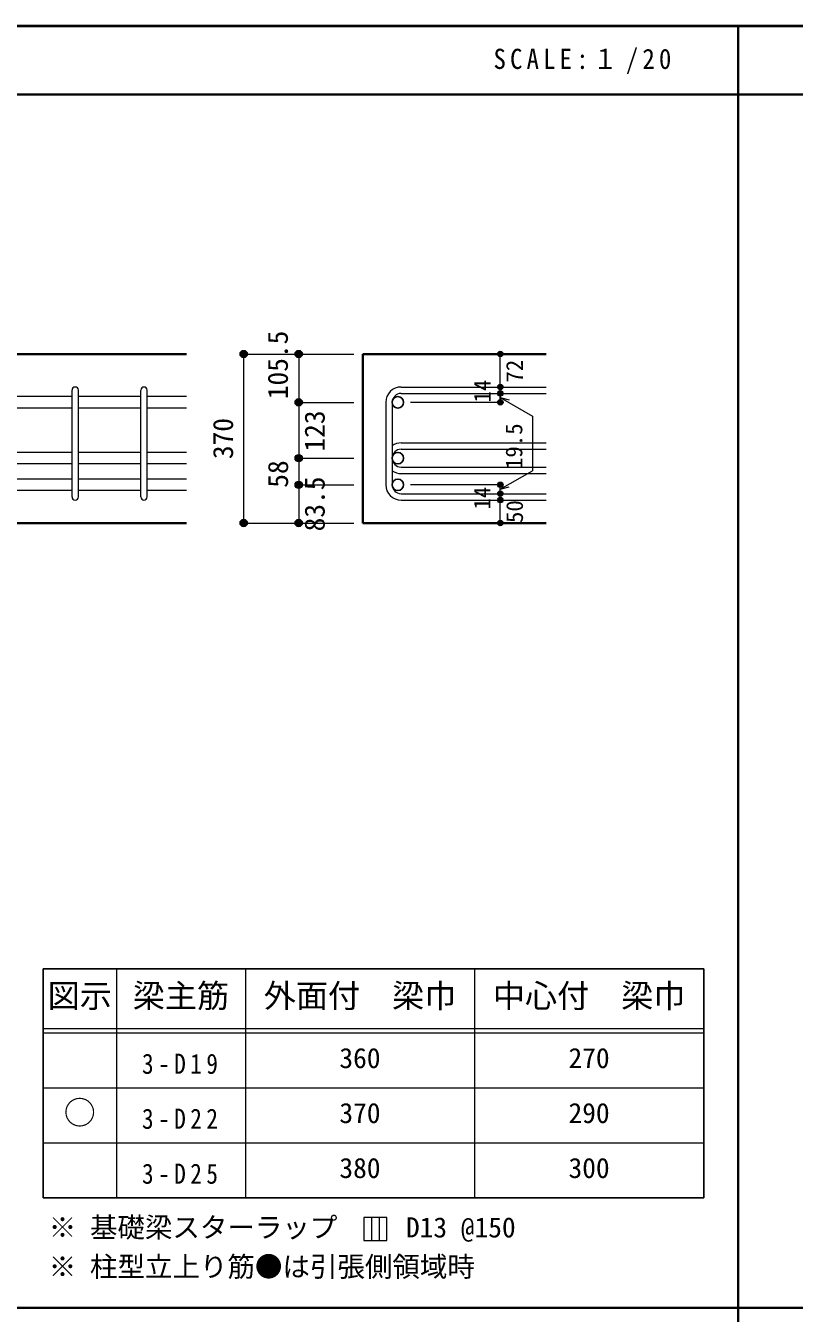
# Model space of a CAD drawing. Units: millimetres at full size, sheet at 1:20. Extents: x -3982 to 3969, y -2797 to 2801.
# Drawn here: x -2305 to -628, y -10 to 2801 of the extents above; entities that cross this region are included whole.
import ezdxf
from ezdxf.enums import TextEntityAlignment as Align

# ---------------------------------------------------------------- set-up
doc = ezdxf.new("R2010")
doc.units = ezdxf.units.MM
doc.header["$LTSCALE"] = 20
doc.header["$PDMODE"] = 32
doc.header["$PDSIZE"] = 12
for name, color, linetype, lineweight in [('6-1_躯体線', 2, 'Continuous', 35), ('6-5_梁主筋', 7, 'Continuous', 18), ('6-6_S.T.P.', 7, 'Continuous', 18), ('6-7_文字', 7, 'Continuous', 18), ('6-D_寸法', 4, 'Continuous', 9), ('6-E_枠', 7, 'Continuous', 18), ('F-0_枠', 6, 'Continuous', 40)]:
    doc.layers.add(name, color=color, linetype=linetype, lineweight=lineweight)
doc.styles.add('ＭＳ ゴシック', font='')
doc.styles.get('ＭＳ ゴシック').set_extended_font_data('MS Gothic')

msp = doc.modelspace()

# ---------------------------------------------------------------- linework, layer by layer
at = {"layer": '6-1_躯体線'}
for p, q in [((-1953.87, 2084.12), (-3153.87, 2084.12)), ((-1569.2, 2084.12), (-1169.2, 2084.12)), ((-1569.2, 2084.12), (-1569.2, 1715.12)), ((-1953.87, 1715.12), (-2353.87, 1715.12)), ((-1569.2, 1715.12), (-1169.2, 1715.12))]:
    msp.add_line(p, q, dxfattribs=at)
at = {"layer": '6-5_梁主筋'}
for p, q in [((-2203.87, 1991.07), (-2339.87, 1991.07)), ((-2053.87, 1991.07), (-2189.87, 1991.07)), ((-1953.87, 1991.07), (-2039.87, 1991.07)), ((-2203.87, 1966.07), (-2339.87, 1966.07)), ((-2053.87, 1966.07), (-2189.87, 1966.07)), ((-1953.87, 1966.07), (-2039.87, 1966.07)), ((-2203.87, 1869.12), (-2339.87, 1869.12)), ((-2053.87, 1869.12), (-2189.87, 1869.12)), ((-1953.87, 1869.12), (-2039.87, 1869.12)), ((-2203.87, 1844.12), (-2339.87, 1844.12)), ((-2053.87, 1844.12), (-2189.87, 1844.12)), ((-1953.87, 1844.12), (-2039.87, 1844.12)), ((-2203.87, 1811.12), (-2339.87, 1811.12)), ((-2053.87, 1811.12), (-2189.87, 1811.12)), ((-1953.87, 1811.12), (-2039.87, 1811.12)), ((-2203.87, 1786.12), (-2339.87, 1786.12)), ((-2053.87, 1786.12), (-2189.87, 1786.12)), ((-1953.87, 1786.12), (-2039.87, 1786.12))]:
    msp.add_line(p, q, dxfattribs=at)
at = {"layer": '6-5_梁主筋', "color": 3, "lineweight": 25}
for centre in [(-1492.7, 1978.57), (-1492.7, 1856.62), (-1492.7, 1798.62)]:
    msp.add_circle(centre, 12.5, dxfattribs=at)
at = {"layer": '6-6_S.T.P.'}
for p, q in [((-2203.87, 1772.12), (-2203.87, 2005.07)), ((-2189.87, 1772.12), (-2189.87, 2005.07)), ((-2053.87, 1772.12), (-2053.87, 2004.68)), ((-2039.87, 1772.12), (-2039.87, 2004.68)), ((-1485.7, 2012.07), (-1169.2, 2012.07)), ((-1485.7, 1998.07), (-1169.2, 1998.07)), ((-1519.2, 1978.57), (-1519.2, 1798.62)), ((-1505.2, 1978.57), (-1505.2, 1798.62)), ((-1485.7, 1890.12), (-1169.2, 1890.12)), ((-1485.7, 1876.12), (-1169.2, 1876.12)), ((-1485.7, 1837.12), (-1169.2, 1837.12)), ((-1485.7, 1823.12), (-1169.2, 1823.12)), ((-1485.7, 1779.12), (-1169.2, 1779.12)), ((-1485.7, 1765.12), (-1169.2, 1765.12))]:
    msp.add_line(p, q, dxfattribs=at)
for centre, radius, start, end in [((-2196.87, 2005.07), 7, 0, 180), ((-2046.87, 2005.07), 7, 0, 180), ((-1485.7, 1978.57), 33.5, 90, 180), ((-1485.7, 1978.57), 19.5, 90, 180), ((-1485.7, 1856.62), 33.5, 90, 125.59765), ((-1485.7, 1856.62), 19.5, 90, 180), ((-1485.7, 1856.62), 19.5, 180, 270), ((-1485.7, 1856.62), 33.5, 234.40235, 270), ((-2196.87, 1772.12), 7, 180, 0), ((-2046.87, 1772.12), 7, 180, 0), ((-1485.7, 1798.62), 33.5, 180, 270), ((-1485.7, 1798.62), 19.5, 180, 270)]:
    msp.add_arc(centre, radius, start, end, dxfattribs=at)
at = {"layer": '6-7_文字'}
for p, q in [((-1550.09, 198.77), (-1550.09, 148.77)), ((-1533.42, 198.77), (-1533.42, 148.77))]:
    msp.add_line(p, q, dxfattribs=at)
msp.add_lwpolyline([(-1566.75, 148.77), (-1516.75, 148.77), (-1516.75, 198.77), (-1566.75, 198.77)], close=True, dxfattribs=at)
at = {"layer": '6-D_寸法'}
for p, q in [((-1829.2, 1715.12), (-1829.2, 2084.12)), ((-1709.2, 2084.12), (-1709.2, 1978.57)), ((-1269.2, 2012.65), (-1269.2, 2084.12)), ((-1269.2, 1998.07), (-1269.2, 2012.07)), ((-1709.2, 1978.57), (-1589.2, 1978.57)), ((-1709.2, 1978.57), (-1709.2, 1855.12)), ((-1269.2, 1978.57), (-1465.29, 1978.57)), ((-1269.2, 1988.9), (-1199.14, 1948.45)), ((-1269.2, 1988.9), (-1249.88, 1983.72)), ((-1199.14, 1948.45), (-1199.14, 1829.32)), ((-1709.2, 1856.62), (-1589.2, 1856.62)), ((-1269.2, 1788.87), (-1199.14, 1829.32)), ((-1709.2, 1798.62), (-1589.2, 1798.62)), ((-1269.2, 1798.62), (-1465.29, 1798.62)), ((-1269.2, 1779.12), (-1269.2, 1798.62)), ((-1269.2, 1788.87), (-1249.88, 1794.05)), ((-1269.2, 1765.12), (-1269.2, 1779.12)), ((-1269.2, 1715.12), (-1269.2, 1765.12)), ((-1829.2, 1715.12), (-1719.33, 1715.12)), ((-1829.2, 1715.12), (-1709.2, 1715.12)), ((-1709.2, 1715.12), (-1589.2, 1715.12))]:
    msp.add_line(p, q, dxfattribs=at)
for points in [[(-1829.2, 2084.12), (-1709.2, 2084.12), (-1589.2, 2084.12)], [(-1269.2, 1998.65), (-1269.2, 1978.57), (-1269.2, 1998.65)], [(-1709.2, 1855.12), (-1709.2, 1798.62), (-1709.2, 1715.12)]]:
    msp.add_lwpolyline(points, dxfattribs=at)
for centre, radius in [((-1829.2, 2084.12), 8), ((-1829.2, 2084.12), 7.2), ((-1829.2, 2084.12), 6.4), ((-1829.2, 2084.12), 5.6), ((-1829.2, 2084.12), 4.8), ((-1829.2, 2084.12), 4), ((-1829.2, 2084.12), 3.2), ((-1829.2, 2084.12), 2.4), ((-1829.2, 2084.12), 1.6), ((-1829.2, 2084.12), 0.8), ((-1709.2, 2084.12), 8), ((-1709.2, 2084.12), 7.2), ((-1709.2, 2084.12), 6.4), ((-1709.2, 2084.12), 5.6), ((-1709.2, 2084.12), 4.8), ((-1709.2, 2084.12), 4), ((-1709.2, 2084.12), 3.2), ((-1709.2, 2084.12), 2.4), ((-1709.2, 2084.12), 1.6), ((-1709.2, 2084.12), 0.8), ((-1269.2, 2084.12), 4), ((-1269.2, 2084.12), 3.6), ((-1269.2, 2084.12), 3.2), ((-1269.2, 2084.12), 2.8), ((-1269.2, 2084.12), 2.4), ((-1269.2, 2084.12), 2), ((-1269.2, 2084.12), 1.6), ((-1269.2, 2084.12), 1.2), ((-1269.2, 2084.12), 0.8), ((-1269.2, 2084.12), 0.4), ((-1269.2, 2012.07), 4), ((-1269.2, 1998.07), 4), ((-1269.2, 2012.07), 3.6), ((-1269.2, 1998.07), 3.6), ((-1269.2, 2012.07), 3.2), ((-1269.2, 1998.07), 3.2), ((-1269.2, 2012.07), 2.8), ((-1269.2, 1998.07), 2.8), ((-1269.2, 2012.07), 2.4), ((-1269.2, 1998.07), 2.4), ((-1269.2, 2012.07), 2), ((-1269.2, 1998.07), 2), ((-1269.2, 2012.07), 1.6), ((-1269.2, 1998.07), 1.6), ((-1269.2, 2012.07), 1.2), ((-1269.2, 1998.07), 1.2), ((-1269.2, 2012.07), 0.8), ((-1269.2, 1998.07), 0.8), ((-1269.2, 2012.07), 0.4), ((-1269.2, 1998.07), 0.4), ((-1709.2, 1978.57), 8), ((-1709.2, 1978.57), 7.2), ((-1709.2, 1978.57), 6.4), ((-1709.2, 1978.57), 5.6), ((-1709.2, 1978.57), 4.8), ((-1709.2, 1978.57), 4), ((-1709.2, 1978.57), 3.2), ((-1709.2, 1978.57), 2.4), ((-1709.2, 1978.57), 1.6), ((-1709.2, 1978.57), 0.8), ((-1269.2, 1978.57), 4), ((-1269.2, 1978.57), 3.6), ((-1269.2, 1978.57), 3.2), ((-1269.2, 1978.57), 2.8), ((-1269.2, 1978.57), 2.4), ((-1269.2, 1978.57), 2), ((-1269.2, 1978.57), 1.6), ((-1269.2, 1978.57), 1.2), ((-1269.2, 1978.57), 0.8), ((-1269.2, 1978.57), 0.4), ((-1709.2, 1856.62), 8), ((-1709.2, 1856.62), 7.2), ((-1709.2, 1856.62), 6.4), ((-1709.2, 1856.62), 5.6), ((-1709.2, 1856.62), 4.8), ((-1709.2, 1856.62), 4), ((-1709.2, 1856.62), 3.2), ((-1709.2, 1856.62), 2.4), ((-1709.2, 1856.62), 1.6), ((-1709.2, 1856.62), 0.8), ((-1709.2, 1798.62), 8), ((-1709.2, 1798.62), 7.2), ((-1709.2, 1798.62), 6.4), ((-1709.2, 1798.62), 5.6), ((-1709.2, 1798.62), 4.8), ((-1709.2, 1798.62), 4), ((-1709.2, 1798.62), 3.2), ((-1709.2, 1798.62), 2.4), ((-1709.2, 1798.62), 1.6), ((-1709.2, 1798.62), 0.8), ((-1269.2, 1798.62), 4), ((-1269.2, 1798.62), 3.6), ((-1269.2, 1798.62), 3.2), ((-1269.2, 1798.62), 2.8), ((-1269.2, 1798.62), 2.4), ((-1269.2, 1798.62), 2), ((-1269.2, 1798.62), 1.6), ((-1269.2, 1798.62), 1.2), ((-1269.2, 1798.62), 0.8), ((-1269.2, 1798.62), 0.4), ((-1269.2, 1779.12), 4), ((-1269.2, 1779.12), 3.6), ((-1269.2, 1779.12), 3.2), ((-1269.2, 1779.12), 2.8), ((-1269.2, 1779.12), 2.4), ((-1269.2, 1779.12), 2), ((-1269.2, 1779.12), 1.6), ((-1269.2, 1779.12), 1.2), ((-1269.2, 1779.12), 0.8), ((-1269.2, 1779.12), 0.4), ((-1269.2, 1765.12), 4), ((-1269.2, 1765.12), 3.6), ((-1269.2, 1765.12), 3.2), ((-1269.2, 1765.12), 2.8), ((-1269.2, 1765.12), 2.4), ((-1269.2, 1765.12), 2), ((-1269.2, 1765.12), 1.6), ((-1269.2, 1765.12), 1.2), ((-1269.2, 1765.12), 0.8), ((-1269.2, 1765.12), 0.4), ((-1829.2, 1715.12), 8), ((-1829.2, 1715.12), 7.2), ((-1829.2, 1715.12), 6.4), ((-1829.2, 1715.12), 5.6), ((-1829.2, 1715.12), 4.8), ((-1829.2, 1715.12), 4), ((-1829.2, 1715.12), 3.2), ((-1829.2, 1715.12), 2.4), ((-1829.2, 1715.12), 1.6), ((-1829.2, 1715.12), 0.8), ((-1709.2, 1715.12), 8), ((-1709.2, 1715.12), 7.2), ((-1709.2, 1715.12), 6.4), ((-1709.2, 1715.12), 5.6), ((-1709.2, 1715.12), 4.8), ((-1709.2, 1715.12), 4), ((-1709.2, 1715.12), 3.2), ((-1709.2, 1715.12), 2.4), ((-1709.2, 1715.12), 1.6), ((-1709.2, 1715.12), 0.8), ((-1269.2, 1715.12), 4), ((-1269.2, 1715.12), 3.6), ((-1269.2, 1715.12), 3.2), ((-1269.2, 1715.12), 2.8), ((-1269.2, 1715.12), 2.4), ((-1269.2, 1715.12), 2), ((-1269.2, 1715.12), 1.6), ((-1269.2, 1715.12), 1.2), ((-1269.2, 1715.12), 0.8), ((-1269.2, 1715.12), 0.4)]:
    msp.add_circle(centre, radius, dxfattribs=at)
at = {"layer": '6-D_寸法', "color": 7}
for p in [(-1829.2, 2084.12), (-1709.2, 2084.12), (-1269.2, 2084.12), (-1269.2, 2012.07), (-1269.2, 1998.07), (-1709.2, 1978.57), (-1269.2, 1978.57), (-1709.2, 1856.62), (-1709.2, 1798.62), (-1269.2, 1798.62), (-1269.2, 1779.12), (-1269.2, 1765.12), (-1829.2, 1715.12), (-1709.2, 1715.12), (-1269.2, 1715.12)]:
    msp.add_point(p, dxfattribs=at)
at = {"layer": '6-E_枠', "color": 3, "lineweight": 25}
for p, q in [((-2267.02, 741.85), (-2267.02, 241.85)), ((-2267.02, 741.85), (-825.33, 741.85)), ((-825.33, 741.85), (-825.33, 241.85)), ((-2267.02, 241.85), (-825.33, 241.85))]:
    msp.add_line(p, q, dxfattribs=at)
at = {"layer": '6-E_枠'}
for p, q in [((-2107.02, 741.85), (-2107.02, 241.85)), ((-1825.33, 741.85), (-1825.33, 241.85)), ((-1325.33, 741.85), (-1325.33, 241.85)), ((-2267.02, 611.85), (-825.33, 611.85)), ((-2267.02, 601.85), (-825.33, 601.85)), ((-2267.02, 481.85), (-825.33, 481.85)), ((-2267.02, 361.85), (-825.33, 361.85))]:
    msp.add_line(p, q, dxfattribs=at)
at = {"layer": 'F-0_枠'}
msp.add_line((-3981.92, 2800.77), (3969.4, 2800.77), dxfattribs=at)
at = {"layer": 'F-0_枠', "color": 2, "lineweight": 35}
for p, q in [((-749.76, 2800.77), (-749.76, -2796.83)), ((-3981.92, 2650.77), (2482.4, 2650.77)), ((2482.4, 1.97), (-3981.92, 1.97))]:
    msp.add_line(p, q, dxfattribs=at)

# ---------------------------------------------------------------- texts
at = {"layer": '6-7_文字', "color": 2, "style": 'ＭＳ ゴシック'}
for s, p in [('図示', (-2257.02, 641.85)), ('梁主筋', (-2071.17, 641.85)), ('外面付\u3000梁巾', (-1785.33, 641.85)), ('中心付\u3000梁巾', (-1285.33, 641.85)), ('○', (-2222.02, 386.85))]:
    msp.add_text(s, height=51.32, dxfattribs=at).set_placement(p, align=Align.BOTTOM_LEFT)
at = {"layer": '6-7_文字', "style": 'ＭＳ ゴシック'}
for s, p in [('360', (-1620.33, 511.85)), ('270', (-1120.33, 511.85)), ('370', (-1620.33, 391.85)), ('290', (-1120.33, 391.85)), ('380', (-1620.33, 271.85)), ('300', (-1120.33, 271.85)), ('※ 基礎梁スターラップ     D13 @150', (-2254.64, 142.13)), ('※ 柱型立上り筋●は引張側領域時', (-2254.64, 56.45))]:
    msp.add_text(s, height=43.99, dxfattribs=at).set_placement(p, align=Align.BOTTOM_LEFT)
at = {"layer": '6-7_文字', "color": 2, "insert": (-1283.99, 2695.77), "char_height": 43.99, "attachment_point": 7, "style": 'ＭＳ ゴシック'}
msp.add_mtext('\\T1.34;\\W0.9;SCALE:１/20', dxfattribs=at)
at = {"layer": '6-7_文字', "char_height": 43.99, "attachment_point": 7, "style": 'ＭＳ ゴシック'}
for s, insert in [('\\T1.38;\\W0.85;3-D19', (-2051.17, 511.85)), ('\\T1.38;\\W0.85;3-D22', (-2051.17, 391.85)), ('\\T1.38;\\W0.85;3-D25', (-2051.17, 271.85))]:
    msp.add_mtext(s, dxfattribs=dict(at, insert=insert))
at = {"layer": '6-D_寸法', "style": 'ＭＳ ゴシック'}
for s, height, p in [('105.5', 43.99, (-1719.59, 1985.42)), ('72', 36.66, (-1208.85, 2021.61)), ('14', 36.66, (-1279.2, 1978.18)), ('370', 43.99, (-1839.2, 1854.62)), ('123', 43.99, (-1639.2, 1871.1)), ('19.5', 36.66, (-1210.15, 1832.92)), ('58', 43.99, (-1719.2, 1792.12)), ('83.5', 43.99, (-1639.2, 1696.87)), ('14', 36.66, (-1279.59, 1744.44)), ('50', 36.66, (-1208.77, 1715.07))]:
    msp.add_text(s, height=height, rotation=90, dxfattribs=at).set_placement(p, align=Align.BOTTOM_LEFT)

doc.saveas('drawing.dxf')
